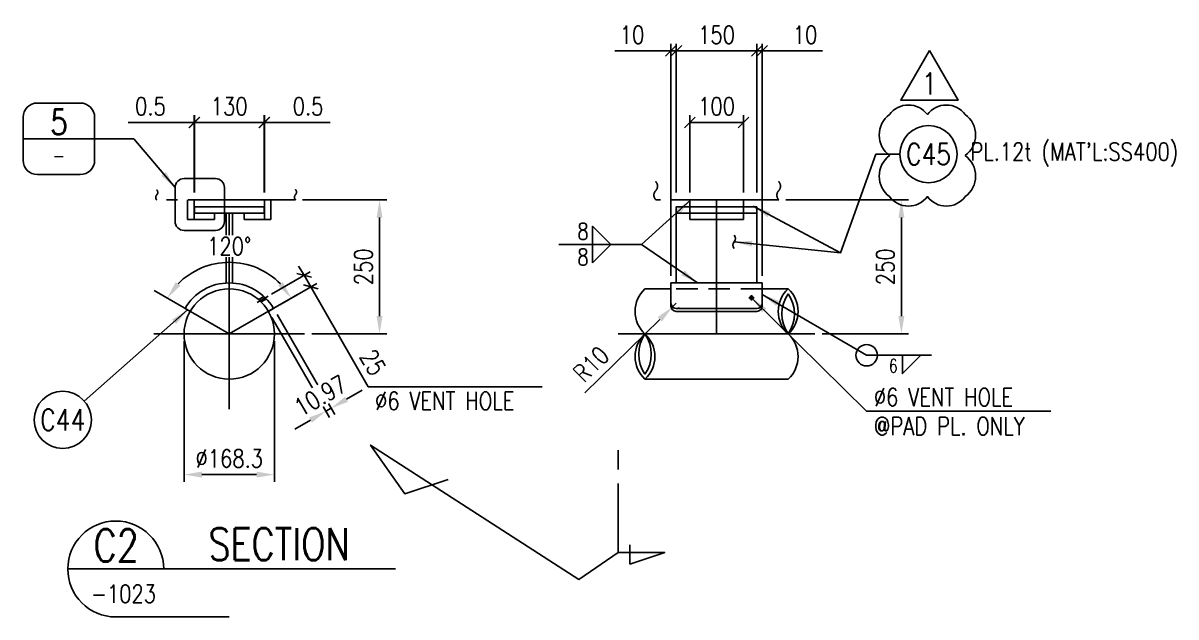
# Model space of a CAD drawing. Header units: millimetres. Extents: x 0 to 91981, y -132907 to 77676.
# Drawn here: x 73174 to 79616, y 10929 to 14248 of the extents above; entities that cross this region are included whole.
import ezdxf
from ezdxf.enums import TextEntityAlignment as Align

# ---------------------------------------------------------------- set-up
doc = ezdxf.new("R2010")
doc.units = ezdxf.units.MM
doc.header["$LTSCALE"] = 60
for name, pattern in [('JNK-CENTER', [34, 30, -1.5, 1, -1.5]), ('JNK-HIDDEN', [3, 2, -1]), ('JNK-PHANTOM', [15, 10, -1, 1, -1, 1, -1])]:
    doc.linetypes.add(name, pattern=pattern)
for name, color, linetype in [('CEN-R', 1, 'JNK-CENTER'), ('CON-C', 4, 'Continuous'), ('CON-G', 3, 'Continuous'), ('CON-W', 7, 'Continuous'), ('CON-Y', 2, 'Continuous'), ('Dim-W', 7, 'Continuous'), ('HID-Y', 2, 'JNK-HIDDEN'), ('PHA-M', 6, 'JNK-PHANTOM'), ('rev-1', 2, 'Continuous'), ('rev-2', 2, 'Continuous'), ('TXT-C', 4, 'Continuous'), ('TXT-Y', 2, 'Continuous')]:
    doc.layers.add(name, color=color, linetype=linetype)
doc.layers.add('CONT-G', color=3, linetype='Continuous', lineweight=25)
doc.styles.add('DESCRIPTION', font='SIMPLEX', dxfattribs={"width": 0.85})
doc.styles.add('SIMPLEX', font='simplex.shx', dxfattribs={"width": 0.8})
doc.dimstyles.new('DIM40', dxfattribs={"dimscale": 40, "dimtxt": 2.5, "dimasz": 2.5, "dimexe": 1, "dimexo": 1, "dimgap": 1, "dimtad": 1, "dimdec": 1, "dimdsep": 46, "dimtxsty": 'SIMPLEX', "dimcen": 0, "dimclrd": 256, "dimclre": 256, "dimclrt": 2, "dimadec": 1, "dimazin": 2, "dimtfac": 1, "dimtdec": 1, "dimtix": 1, "dimtmove": 2, "dimatfit": 2, "dimfxl": 1, "dimarcsym": 1})
doc.dimstyles.new('DIM40X3', dxfattribs={"dimscale": 40, "dimtxt": 2.5, "dimasz": 2.5, "dimexe": 1, "dimexo": 1, "dimgap": 1, "dimtad": 1, "dimdec": 1, "dimlfac": 0.333333, "dimdsep": 46, "dimtxsty": 'SIMPLEX', "dimcen": 0, "dimclrd": 256, "dimclre": 256, "dimclrt": 2, "dimadec": 1, "dimazin": 2, "dimtfac": 1, "dimtdec": 1, "dimtix": 1, "dimtmove": 2, "dimatfit": 2, "dimfxl": 1, "dimarcsym": 1})

# ---------------------------------------------------------------- blocks, each defined once
blk = doc.blocks.new('weld-sy1')
blk.add_lwpolyline([(0, 2.56), (2.56, 0), (0, -2.56)], close=True)
at = {"style": 'DESCRIPTION', "width": 0.8}
for p in [(-0.563, 0.592), (-0.563, -2.992)]:
    blk.add_attdef('4', text='', height=2.2, dxfattribs=at).set_placement(p, align=Align.RIGHT)
for p in [(3.018, 0.57), (3.018, -2.87)]:
    blk.add_attdef('50-150', p, '', height=2.2, dxfattribs=at)
blk = doc.blocks.new('*D431')
at = {"layer": 'CON-W', "lineweight": -2, "transparency": 16777216}
for p, q in [((76824.1, 12683.2), (76802.7, 12662.2)), ((76731.4, 12592.1), (76313.7, 12181.2))]:
    blk.add_line(p, q, dxfattribs=at)
blk.add_arc((76824.1, 12683.2), 30, 180, 300.91988, dxfattribs=at)
at = {"layer": 'CON-W', "transparency": 16777216}
blk.add_solid([(76719.8, 12604), (76743.1, 12580.2), (76802.7, 12662.2)], dxfattribs=at)
at = {"layer": 'DEFPOINTS', "color": 0, "transparency": 16777216}
for p in [(76802.7, 12662.2), (76824.1, 12683.2)]:
    blk.add_point(p, dxfattribs=at)
at = {"layer": 'CON-W', "color": 2, "transparency": 16777216, "insert": (76348.3, 12341.5), "char_height": 100, "attachment_point": 5, "rotation": 44.52551, "style": 'SIMPLEX'}
blk.add_mtext('R10', dxfattribs=at)
blk = doc.blocks.new('weld-sy2')
blk.add_lwpolyline([(2.56, 0), (0, -2.56), (0, 0)])
at = {"style": 'SIMPLEX', "width": 0.8}
blk.add_attdef('4', text='', height=2.2, dxfattribs=at).set_placement((-0.6504, -2.992), align=Align.RIGHT)
blk = doc.blocks.new('_Oblique')
at = {"color": 0, "linetype": 'ByBlock', "lineweight": -2}
blk.add_line((-0.5, -0.5), (0.5, 0.5), dxfattribs=at)
blk = doc.blocks.new('*D432')
at = {"layer": 'CON-W', "lineweight": -2, "transparency": 16777216}
for p, q in [((76794.1, 12835.9), (76794.1, 14132.3)), ((76824.1, 13300.6), (76824.1, 14132.3)), ((76794.1, 14092.3), (76479.8, 14092.3)), ((76824.1, 14092.3), (76794.1, 14092.3)), ((76824.1, 14092.3), (76884.1, 14092.3))]:
    blk.add_line(p, q, dxfattribs=at)
at = {"layer": 'DEFPOINTS', "color": 0, "transparency": 16777216}
for p in [(76824.1, 14092.3), (76824.1, 13260.6), (76794.1, 12795.9)]:
    blk.add_point(p, dxfattribs=at)
at = {"layer": 'CON-W', "lineweight": -2, "transparency": 16777216, "xscale": 60, "yscale": 60, "zscale": 60}
blk.add_blockref('_Oblique', (76794.1, 14092.3), dxfattribs=at)
at = {"layer": 'CON-W', "lineweight": -2, "transparency": 16777216, "xscale": 60, "yscale": 60, "zscale": 60, "rotation": 180}
blk.add_blockref('_Oblique', (76824.1, 14092.3), dxfattribs=at)
at = {"layer": 'CON-W', "color": 2, "transparency": 16777216, "insert": (76577, 14182.3), "char_height": 100, "attachment_point": 5, "style": 'SIMPLEX'}
blk.add_mtext('10', dxfattribs=at)
blk = doc.blocks.new('*D433')
at = {"layer": 'CON-W', "lineweight": -2, "transparency": 16777216}
for p, q in [((77274.1, 13300.6), (77274.1, 14132.3)), ((77304.1, 12835.9), (77304.1, 14132.3)), ((77274.1, 14092.3), (77214.1, 14092.3)), ((77274.1, 14092.3), (77304.1, 14092.3)), ((77304.1, 14092.3), (77641.1, 14092.3))]:
    blk.add_line(p, q, dxfattribs=at)
at = {"layer": 'DEFPOINTS', "color": 0, "transparency": 16777216}
for p in [(77274.1, 14092.3), (77274.1, 13260.6), (77304.1, 12795.9)]:
    blk.add_point(p, dxfattribs=at)
at = {"layer": 'CON-W', "lineweight": -2, "transparency": 16777216, "xscale": 60, "yscale": 60, "zscale": 60}
blk.add_blockref('_Oblique', (77274.1, 14092.3), dxfattribs=at)
at = {"layer": 'CON-W', "lineweight": -2, "transparency": 16777216, "xscale": 60, "yscale": 60, "zscale": 60, "rotation": 180}
blk.add_blockref('_Oblique', (77304.1, 14092.3), dxfattribs=at)
at = {"layer": 'CON-W', "color": 2, "transparency": 16777216, "insert": (77543.9, 14182.3), "char_height": 100, "attachment_point": 5, "style": 'SIMPLEX'}
blk.add_mtext('10', dxfattribs=at)
blk = doc.blocks.new('*D434')
at = {"layer": 'CON-W', "lineweight": -2, "transparency": 16777216}
for p, q in [((76824.1, 13300.6), (76824.1, 14132.3)), ((77274.1, 13300.6), (77274.1, 14132.3)), ((76824.1, 14092.3), (77274.1, 14092.3))]:
    blk.add_line(p, q, dxfattribs=at)
at = {"layer": 'DEFPOINTS', "color": 0, "transparency": 16777216}
for p in [(77274.1, 14092.3), (76824.1, 13260.6), (77274.1, 13260.6)]:
    blk.add_point(p, dxfattribs=at)
at = {"layer": 'CON-W', "lineweight": -2, "transparency": 16777216, "xscale": 60, "yscale": 60, "zscale": 60, "rotation": 180}
blk.add_blockref('_Oblique', (76824.1, 14092.3), dxfattribs=at)
at = {"layer": 'CON-W', "lineweight": -2, "transparency": 16777216, "xscale": 60, "yscale": 60, "zscale": 60}
blk.add_blockref('_Oblique', (77274.1, 14092.3), dxfattribs=at)
at = {"layer": 'CON-W', "color": 2, "transparency": 16777216, "insert": (77049.1, 14182.3), "char_height": 100, "attachment_point": 5, "style": 'SIMPLEX'}
blk.add_mtext('150', dxfattribs=at)
blk = doc.blocks.new('*D545')
at = {"lineweight": -2, "transparency": 16777216}
for p, q in [((77436.2, 13260.6), (78121.9, 13260.6)), ((78081.9, 13160.6), (78081.9, 12610.6)), ((77639.1, 12510.6), (78121.9, 12510.6))]:
    blk.add_line(p, q, dxfattribs=at)
at = {"transparency": 16777216}
for points in [[(78065.3, 13160.6), (78098.6, 13160.6), (78081.9, 13260.6)], [(78065.3, 12610.6), (78098.6, 12610.6), (78081.9, 12510.6)]]:
    blk.add_solid(points, dxfattribs=at)
at = {"layer": 'DEFPOINTS', "color": 0, "transparency": 16777216}
for p in [(77396.2, 13260.6), (77599.1, 12510.6), (78081.9, 12510.6)]:
    blk.add_point(p, dxfattribs=at)
at = {"color": 2, "transparency": 16777216, "insert": (77991.9, 12885.6), "char_height": 100, "attachment_point": 5, "rotation": 90, "style": 'SIMPLEX'}
blk.add_mtext('250', dxfattribs=at)
blk = doc.blocks.new('*D435')
at = {"layer": 'CON-W', "lineweight": -2, "transparency": 16777216}
for p, q in [((74131, 13300.6), (74131, 13732.3)), ((74521, 13300.6), (74521, 13732.3)), ((74131, 13692.3), (74521, 13692.3))]:
    blk.add_line(p, q, dxfattribs=at)
at = {"layer": 'DEFPOINTS', "color": 0, "transparency": 16777216}
for p in [(74521, 13692.3), (74131, 13260.6), (74521, 13260.6)]:
    blk.add_point(p, dxfattribs=at)
at = {"layer": 'CON-W', "lineweight": -2, "transparency": 16777216, "xscale": 60, "yscale": 60, "zscale": 60, "rotation": 180}
blk.add_blockref('_Oblique', (74131, 13692.3), dxfattribs=at)
at = {"layer": 'CON-W', "lineweight": -2, "transparency": 16777216, "xscale": 60, "yscale": 60, "zscale": 60}
blk.add_blockref('_Oblique', (74521, 13692.3), dxfattribs=at)
at = {"layer": 'CON-W', "color": 2, "transparency": 16777216, "insert": (74326, 13782.3), "char_height": 100, "attachment_point": 5, "style": 'SIMPLEX'}
blk.add_mtext('130', dxfattribs=at)
blk = doc.blocks.new('*D436')
at = {"layer": 'CON-W', "lineweight": -2, "transparency": 16777216}
for p, q in [((74129.5, 13300.6), (74129.5, 13732.3)), ((74131, 13300.6), (74131, 13732.3)), ((74129.5, 13692.3), (73761.9, 13692.3)), ((74131, 13692.3), (74129.5, 13692.3)), ((74131, 13692.3), (74191, 13692.3))]:
    blk.add_line(p, q, dxfattribs=at)
at = {"layer": 'DEFPOINTS', "color": 0, "transparency": 16777216}
for p in [(74131, 13692.3), (74129.5, 13260.6), (74131, 13260.6)]:
    blk.add_point(p, dxfattribs=at)
at = {"layer": 'CON-W', "lineweight": -2, "transparency": 16777216, "xscale": 60, "yscale": 60, "zscale": 60}
blk.add_blockref('_Oblique', (74129.5, 13692.3), dxfattribs=at)
at = {"layer": 'CON-W', "lineweight": -2, "transparency": 16777216, "xscale": 60, "yscale": 60, "zscale": 60, "rotation": 180}
blk.add_blockref('_Oblique', (74131, 13692.3), dxfattribs=at)
at = {"layer": 'CON-W', "color": 2, "transparency": 16777216, "insert": (73885.7, 13782.3), "char_height": 100, "attachment_point": 5, "style": 'SIMPLEX'}
blk.add_mtext('0.5', dxfattribs=at)
blk = doc.blocks.new('*D437')
at = {"layer": 'CON-W', "lineweight": -2, "transparency": 16777216}
for p, q in [((74521, 13300.6), (74521, 13732.3)), ((74522.5, 13300.6), (74522.5, 13732.3)), ((74521, 13692.3), (74461, 13692.3)), ((74521, 13692.3), (74522.5, 13692.3)), ((74522.5, 13692.3), (74890.1, 13692.3))]:
    blk.add_line(p, q, dxfattribs=at)
at = {"layer": 'DEFPOINTS', "color": 0, "transparency": 16777216}
for p in [(74522.5, 13692.3), (74521, 13260.6), (74522.5, 13260.6)]:
    blk.add_point(p, dxfattribs=at)
at = {"layer": 'CON-W', "lineweight": -2, "transparency": 16777216, "xscale": 60, "yscale": 60, "zscale": 60}
blk.add_blockref('_Oblique', (74521, 13692.3), dxfattribs=at)
at = {"layer": 'CON-W', "lineweight": -2, "transparency": 16777216, "xscale": 60, "yscale": 60, "zscale": 60, "rotation": 180}
blk.add_blockref('_Oblique', (74522.5, 13692.3), dxfattribs=at)
at = {"layer": 'CON-W', "color": 2, "transparency": 16777216, "insert": (74766.3, 13782.3), "char_height": 100, "attachment_point": 5, "style": 'SIMPLEX'}
blk.add_mtext('0.5', dxfattribs=at)
blk = doc.blocks.new('*D546')
at = {"lineweight": -2, "transparency": 16777216}
for p, q in [((74736, 13260.6), (75205.7, 13260.6)), ((75165.7, 12610.6), (75165.7, 13160.6)), ((74786.7, 12510.6), (75205.7, 12510.6))]:
    blk.add_line(p, q, dxfattribs=at)
at = {"transparency": 16777216}
for points in [[(75149, 13160.6), (75182.4, 13160.6), (75165.7, 13260.6)], [(75149, 12610.6), (75182.4, 12610.6), (75165.7, 12510.6)]]:
    blk.add_solid(points, dxfattribs=at)
at = {"layer": 'DEFPOINTS', "color": 0, "transparency": 16777216}
for p in [(74696, 13260.6), (75165.7, 13260.6), (74746.7, 12510.6)]:
    blk.add_point(p, dxfattribs=at)
at = {"color": 2, "transparency": 16777216, "insert": (75075.7, 12885.6), "char_height": 100, "attachment_point": 5, "rotation": 90, "style": 'SIMPLEX'}
blk.add_mtext('250', dxfattribs=at)
blk = doc.blocks.new('*D438')
at = {"lineweight": -2, "transparency": 16777216}
for p, q in [((74564.6, 12602.1), (74886.5, 12044.6)), ((74593.1, 12618.6), (74915, 12061)), ((74981.6, 12145.7), (75068.2, 12195.7)), ((74895, 12095.7), (74866.5, 12079.2)), ((74779.9, 12029.2), (74693.3, 11979.2))]:
    blk.add_line(p, q, dxfattribs=at)
at = {"transparency": 16777216}
for points in [[(74973.3, 12160.1), (74990, 12131.2), (74895, 12095.7)], [(74771.6, 12043.7), (74788.2, 12014.8), (74866.5, 12079.2)]]:
    blk.add_solid(points, dxfattribs=at)
at = {"layer": 'DEFPOINTS', "color": 0, "transparency": 16777216}
for p in [(74544.6, 12636.8), (74573.1, 12653.2)]:
    blk.add_point(p, dxfattribs=at)
at = {"color": 2, "transparency": 16777216, "insert": (74835.8, 12165.4), "char_height": 100, "attachment_point": 5, "rotation": 30, "style": 'SIMPLEX', "bg_fill": 3, "box_fill_scale": 1.1, "bg_fill_color": 256, "bg_fill_true_color": 13158600, "bg_fill_transparency": 0}
blk.add_mtext('10.97', dxfattribs=at)
at = {"layer": 'DEFPOINTS', "color": 0, "transparency": 16777216}
blk.add_point((74866.5, 12079.2), dxfattribs=at)
blk = doc.blocks.new('*D439')
at = {"lineweight": -2, "transparency": 16777216}
for p, q in [((74073.5, 12470.6), (74073.5, 11684.6)), ((74578.4, 12470.6), (74578.4, 11684.6)), ((74173.5, 11724.6), (74478.4, 11724.6))]:
    blk.add_line(p, q, dxfattribs=at)
at = {"transparency": 16777216}
for points in [[(74173.5, 11741.3), (74173.5, 11707.9), (74073.5, 11724.6)], [(74478.4, 11741.3), (74478.4, 11707.9), (74578.4, 11724.6)]]:
    blk.add_solid(points, dxfattribs=at)
at = {"layer": 'DEFPOINTS', "color": 0, "transparency": 16777216}
for p in [(74073.5, 12510.6), (74578.4, 12510.6), (74578.4, 11724.6)]:
    blk.add_point(p, dxfattribs=at)
at = {"color": 2, "transparency": 16777216, "insert": (74326, 11814.6), "char_height": 100, "attachment_point": 5, "style": 'SIMPLEX'}
blk.add_mtext('%%C168.3', dxfattribs=at)
blk = doc.blocks.new('*D440')
at = {"layer": 'CON-W', "lineweight": -2, "transparency": 16777216}
for p, q in [((73957.6, 12723.2), (73944.6, 12730.7)), ((74607.8, 12673.2), (74707.3, 12730.7))]:
    blk.add_line(p, q, dxfattribs=at)
blk.add_arc((74326, 12510.6), 400.3, 44.34941, 135.65059, dxfattribs=at)
at = {"layer": 'CON-W', "transparency": 16777216}
for points in [[(74053, 12780.3), (74026.4, 12800.5), (73979.3, 12710.7)], [(74625.5, 12800.5), (74599, 12780.3), (74672.7, 12710.7)]]:
    blk.add_solid(points, dxfattribs=at)
at = {"layer": 'DEFPOINTS', "color": 0, "transparency": 16777216}
for p in [(74462.9, 12886.7), (73992.3, 12703.2), (74573.1, 12653.2), (74326, 12510.6), (74326, 12510.6)]:
    blk.add_point(p, dxfattribs=at)
at = {"layer": 'CON-W', "color": 2, "transparency": 16777216, "insert": (74326, 13000.9), "char_height": 100, "attachment_point": 5, "style": 'SIMPLEX', "bg_fill": 3, "box_fill_scale": 1.1, "bg_fill_color": 256, "bg_fill_true_color": 13158600, "bg_fill_transparency": 0}
blk.add_mtext('120°', dxfattribs=at)
blk = doc.blocks.new('*D547')
at = {"layer": 'DEFPOINTS', "color": 0, "transparency": 16777216}
for p in [(74743.7, 12838.3), (74526.9, 12713.2), (74573.1, 12653.2)]:
    blk.add_point(p, dxfattribs=at)
at = {"layer": 'Dim-W', "lineweight": -2, "transparency": 16777216}
for p, q in [((74743.7, 12838.3), (74713.7, 12890.3)), ((74561.6, 12733.2), (74778.3, 12858.3)), ((74743.7, 12838.3), (74781.2, 12773.4)), ((74607.8, 12673.2), (74815.8, 12793.4)), ((74781.2, 12773.4), (75103.1, 12215.8))]:
    blk.add_line(p, q, dxfattribs=at)
at = {"layer": 'Dim-W', "lineweight": -2, "transparency": 16777216, "xscale": 60, "yscale": 60, "zscale": 60}
for p, rotation in [((74743.7, 12838.3), 300.0000000000009), ((74781.2, 12773.4), 120.0000000000009)]:
    blk.add_blockref('_Oblique', p, dxfattribs=dict(at, rotation=rotation))
at = {"layer": 'Dim-W', "color": 2, "transparency": 16777216, "insert": (75128.6, 12351.5), "char_height": 100, "attachment_point": 5, "rotation": 300, "style": 'SIMPLEX', "bg_fill": 3, "box_fill_scale": 1.1, "bg_fill_color": 256, "bg_fill_true_color": 13158600, "bg_fill_transparency": 0}
blk.add_mtext('25', dxfattribs=at)
blk = doc.blocks.new('pipesece')
at = {"layer": 'CON-W'}
blk.add_lwpolyline([(0.5, 0, 0.44), (0, 0, -0.44), (-0.5, 0, -0.44), (0, 0)], format="xyb", dxfattribs=at)
blk.add_lwpolyline([(-0.446, 0, 0.31383), (0, 0, 0.31383)], format="xyb", close=True, dxfattribs=at)
blk = doc.blocks.new('SECMARK2')
at = {"layer": 'CON-C'}
blk.add_line((0, 0), (-2.72, 0), dxfattribs=at)
blk.add_lwpolyline([(-4.67, 0), (-14.32, 0), (-14.32, 6.51), (-15.93, 1.64), (-13.23, 1.64)], dxfattribs=at)
at = {"layer": 'CON-C', "style": 'SIMPLEX', "width": 0.8}
blk.add_attdef('TAG', (-12.98, 1.18), '', height=3.5, dxfattribs=at)
blk = doc.blocks.new('SECTITLE')
at = {"layer": 'CON-G'}
for p, q in [((-1.7, 0), (44.1, 0)), ((5, -6.7), (20.86, -6.7))]:
    blk.add_line(p, q, dxfattribs=at)
blk.add_arc((5, 0), 6.7, 0, 270, dxfattribs=at)
at = {"layer": 'CON-C', "style": 'SIMPLEX', "width": 0.8}
for tag, p in [('A', (5.06, 1.04)), ('ELEVATION', (27.83, 1.22))]:
    blk.add_attdef(tag, text='', height=4.5, dxfattribs=at).set_placement(p, align=Align.CENTER)
at = {"layer": 'CON-Y', "style": 'SIMPLEX', "width": 0.8}
blk.add_attdef('SCALE', text='', height=2.5, dxfattribs=at).set_placement((44.9, -3.72), align=Align.RIGHT)
blk.add_attdef('H0000-0000', (1.54, -4.72), '', height=2.5, dxfattribs=at)
blk = doc.blocks.new('piec-tag')
at = {"layer": 'CON-Y'}
blk.add_circle((0, 0), 4, dxfattribs=at)
at = {"layer": 'CON-G', "style": 'SIMPLEX', "width": 0.8}
blk.add_attdef('P.N', text='', height=3, dxfattribs=at).set_placement((0, 0), align=Align.MIDDLE)
at = {"layer": 'CON-G', "style": 'SIMPLEX', "width": 0.8, "flags": 1}
blk.add_attdef('BOM', (4.48, -3.74), '', height=2.5, dxfattribs=at)
blk = doc.blocks.new('det-tag')
at = {"layer": 'CON-Y'}
blk.add_line((5, 0), (-5, 0), dxfattribs=at)
blk.add_lwpolyline([(-3, -5), (3, -5, 0.414214), (5, -3), (5, 3, 0.414214), (3, 5), (-3, 5, 0.414214), (-5, 3), (-5, -3, 0.414214)], format="xyb", close=True, dxfattribs=at)
at = {"layer": 'CON-G', "style": 'SIMPLEX', "width": 0.8}
blk.add_attdef('TAG', text='', height=3.5, dxfattribs=at).set_placement((0.02, 0.58), align=Align.CENTER)
at = {"layer": 'CON-Y', "style": 'SIMPLEX', "width": 0.8}
blk.add_attdef('-8888', text='', height=2, dxfattribs=at).set_placement((0, -3.34), align=Align.CENTER)
blk = doc.blocks.new('*D579')
at = {"layer": 'CON-W', "lineweight": -2, "transparency": 16777216}
for p, q in [((76899.1, 13300.6), (76899.1, 13732.3)), ((77199.1, 13300.6), (77199.1, 13732.3)), ((76899.1, 13692.3), (77199.1, 13692.3))]:
    blk.add_line(p, q, dxfattribs=at)
at = {"layer": 'DEFPOINTS', "color": 0, "transparency": 16777216}
for p in [(77199.1, 13692.3), (76899.1, 13260.6), (77199.1, 13260.6)]:
    blk.add_point(p, dxfattribs=at)
at = {"layer": 'CON-W', "lineweight": -2, "transparency": 16777216, "xscale": 60, "yscale": 60, "zscale": 60, "rotation": 180}
blk.add_blockref('_Oblique', (76899.1, 13692.3), dxfattribs=at)
at = {"layer": 'CON-W', "lineweight": -2, "transparency": 16777216, "xscale": 60, "yscale": 60, "zscale": 60}
blk.add_blockref('_Oblique', (77199.1, 13692.3), dxfattribs=at)
at = {"layer": 'CON-W', "color": 2, "transparency": 16777216, "insert": (77049.1, 13782.3), "char_height": 100, "attachment_point": 5, "style": 'SIMPLEX'}
blk.add_mtext('100', dxfattribs=at)
blk = doc.blocks.new('revmark')
at = {"layer": 'rev-2'}
blk.add_lwpolyline([(0, 0), (-4, -6.93), (4, -6.93)], close=True, dxfattribs=at)
at = {"layer": 'rev-2', "style": 'SIMPLEX', "width": 0.8}
blk.add_attdef('REVMARK', text='', height=3, dxfattribs=at).set_placement((0, -4.62), align=Align.MIDDLE_CENTER)

msp = doc.modelspace()

# ---------------------------------------------------------------- linework, layer by layer
at = {"layer": 'CEN-R'}
for p, q in [((77049.12365, 12510.55673), (77049.12365, 13260.55673)), ((74325.98326, 12089.80673), (74325.98326, 13185.55673)), ((73905.64917, 12753.23673), (74325.98326, 12510.55673)), ((74659.7148, 12703.23673), (74325.98326, 12510.55673)), ((77259.07115, 12713.17247), (77229.17615, 12713.17247)), ((77244.12365, 12728.11997), (77244.12365, 12698.22497)), ((73905.23326, 12510.55673), (74746.73326, 12510.55673)), ((76499.12365, 12510.55673), (77599.12365, 12510.55673))]:
    msp.add_line(p, q, dxfattribs=at)
at = {"layer": 'CEN-R', "ltscale": 0.1}
msp.add_line((74542.97328, 12722.43852), (74481.19103, 12686.76852), dxfattribs=at)
at = {"layer": 'CEN-R'}
for points in [[(76708.95823, 13260.55673, -0.4), (76708.95823, 13311.29883, 0.4), (76708.95823, 13362.04094, 0.4)], [(77396.24765, 13260.55673, -0.4), (77396.24765, 13311.29883, 0.4), (77396.24765, 13362.04094, 0.4)], [(73920.66717, 13259.149, -0.4), (73920.66717, 13287.49988, 0.4), (73920.66717, 13315.85076, 0.4)], [(74695.99859, 13260.55673, -0.4), (74695.99859, 13288.90761, 0.4), (74695.99859, 13317.25848, 0.4)]]:
    msp.add_lwpolyline(points, format="xyb", dxfattribs=at)
at = {"layer": 'CON-C'}
msp.add_lwpolyline([(76499.12365, 11289.40552), (76279.18081, 11138.97724), (75115.30456, 11889.16407), (75307.42245, 11616.78006), (75548.6866, 11697.15568)], dxfattribs=at)
at = {"layer": 'CON-G'}
for p, q in [((77274.12365, 13221.55673), (76824.12365, 13221.55673)), ((76824.12365, 12795.91673), (76824.12365, 13221.55673)), ((77274.12365, 12795.91673), (77274.12365, 13221.55673)), ((77274.12365, 13185.55673), (76824.12365, 13185.55673)), ((76649.12365, 12763.00673), (76794.12365, 12763.00673)), ((76794.12365, 12664.08293), (76794.12365, 12795.91673)), ((77049.12365, 12795.91673), (76794.12365, 12795.91673)), ((77304.12365, 12795.91673), (77049.12365, 12795.91673)), ((77304.12365, 12666.78173), (77304.12365, 12795.91673)), ((77304.12365, 12763.00673), (77449.12365, 12763.00673)), ((77274.12365, 12653.23673), (76824.12365, 12653.23673)), ((77274.12365, 12636.78173), (76824.12365, 12636.78173)), ((76649.12365, 12258.10673), (77449.12365, 12258.10673))]:
    msp.add_line(p, q, dxfattribs=at)
msp.add_circle((77244.12365, 12713.17247), 9, dxfattribs=at)
for centre, start, end in [((76824.12365, 12683.23673), 180, 270), ((76824.12365, 12666.78173), 180, 270), ((77274.12365, 12683.23673), 270, 0), ((77274.12365, 12666.78173), 270, 0)]:
    msp.add_arc(centre, 30, start, end, dxfattribs=at)
at = {"layer": 'CON-W'}
for p, q in [((77939.55746, 13514.92411), (78073.73165, 13514.92411)), ((75103.07083, 12215.80124), (76074.01038, 12215.80124))]:
    msp.add_line(p, q, dxfattribs=at)
msp.add_lwpolyline([(77147.49857, 12988.98845, -0.4), (77147.49857, 13025.38381, 0.4), (77147.49857, 13061.77917, 0.4)], format="xyb", dxfattribs=at)
msp.add_circle((77887.85557, 12391.63284), 60, dxfattribs=at)
at = {"layer": 'CONT-G'}
for p, q in [((74520.98326, 13221.55673), (74130.98326, 13221.55673)), ((74130.98326, 13185.55673), (74130.98326, 13221.55673)), ((74520.98326, 13185.55673), (74520.98326, 13221.55673)), ((74520.98326, 13185.55673), (74130.98326, 13185.55673)), ((74307.98326, 12795.34846), (74307.98326, 13185.55673)), ((74343.98326, 12795.34846), (74343.98326, 13185.55673)), ((74520.16274, 12719.66115), (74490.1537, 12702.33542)), ((74533.41151, 12706.52572), (74504.00755, 12689.54934))]:
    msp.add_line(p, q, dxfattribs=at)
at = {"layer": 'HID-Y'}
msp.add_line((77304.12365, 12763.00673), (76794.12365, 12763.00673), dxfattribs=at)
at = {"layer": 'PHA-M'}
for p, q in [((74695.99859, 13260.55673), (73918.22893, 13260.55673)), ((74093.48326, 13149.55673), (74093.48326, 13260.55673)), ((74129.48326, 13149.55673), (74129.48326, 13260.55673)), ((74522.48326, 13149.55673), (74522.48326, 13260.55673)), ((74558.48326, 13149.55673), (74558.48326, 13260.55673)), ((77396.24765, 13260.55673), (76708.95823, 13260.55673)), ((76899.12365, 13149.55673), (76899.12365, 13260.55673)), ((77199.12365, 13149.55673), (77199.12365, 13260.55673)), ((74093.48326, 13149.55673), (74243.48326, 13149.55673)), ((74129.48326, 13185.55673), (74243.48326, 13185.55673)), ((74243.48326, 13149.55673), (74243.48326, 13185.55673)), ((74408.48326, 13149.55673), (74408.48326, 13185.55673)), ((74522.48326, 13185.55673), (74408.48326, 13185.55673)), ((74558.48326, 13149.55673), (74408.48326, 13149.55673)), ((76882.62365, 13185.55673), (77049.12365, 13185.55673)), ((77049.12365, 13149.55673), (76899.12365, 13149.55673)), ((77215.62365, 13185.55673), (77049.12365, 13185.55673)), ((77199.12365, 13149.55673), (77049.12365, 13149.55673))]:
    msp.add_line(p, q, dxfattribs=at)
at = {"layer": 'TXT-C'}
msp.add_lwpolyline([(78015.57921, 13278.01192, 0.5), (78227.35699, 13278.01192, 0.5), (78439.13476, 13278.01192, 0.5), (78439.13476, 13507.50581, 0.5), (78439.13476, 13736.99971, 0.5), (78227.35699, 13736.99971, 0.5), (78015.57921, 13736.99971, 0.5), (78015.57921, 13507.50581, 0.5)], format="xyb", close=True, dxfattribs=at)

# ---------------------------------------------------------------- block references
at = {"layer": 'CON-W', "xscale": 40, "yscale": 40, "zscale": 40}
msp.add_blockref('piec-tag', (78233.73165, 13514.92411), dxfattribs=at).add_auto_attribs({'P.N': 'C45'})
at = {"layer": 'CON-W'}
ref = msp.add_blockref('weld-sy1', (76356.52549, 13010.18631), dxfattribs=dict(at, xscale=-40, yscale=40, zscale=40, rotation=180.000000000003))
ref.add_attrib('4', '8', dxfattribs={"layer": '0', "height": 92, "style": 'SIMPLEX', "width": 0.8}).set_placement((76334.00549, 12894.50631), align=Align.RIGHT)
ref.add_attrib('4', '8', dxfattribs={"layer": '0', "height": 92, "style": 'SIMPLEX', "width": 0.8}).set_placement((76334.00549, 13037.86631), align=Align.RIGHT)
ref = msp.add_blockref('weld-sy2', (78087.85557, 12391.63284), dxfattribs=dict(at, xscale=40, yscale=40, zscale=40, rotation=359.999999999997))
ref.add_attrib('4', '6', dxfattribs={"layer": '0', "height": 73.6, "style": 'SIMPLEX', "width": 0.8}).set_placement((78061.83957, 12295.24884), align=Align.RIGHT)
ref = msp.add_blockref('piec-tag', (73395.37569, 12030.2428), dxfattribs=dict(at, xscale=40, yscale=40, zscale=40, rotation=180))
ref.add_attrib('P.N', 'C44', dxfattribs={"layer": 'CON-G', "height": 120, "style": 'SIMPLEX', "width": 0.8}).set_placement((73395.37569, 12030.2428), align=Align.MIDDLE)
at = {"layer": 'CON-W', "xscale": -40, "yscale": 40, "zscale": 40, "rotation": 270.0000000000031}
msp.add_blockref('SECMARK2', (76499.12365, 11862.07218), dxfattribs=at)
at = {"layer": 'Dim-W', "xscale": 40, "yscale": 40, "zscale": 40}
for name, p, values in [('det-tag', (73373.6728, 13601.13933), {'TAG': '5', '-8888': '-'}), ('SECTITLE', (73491.58326, 11197.28343), {'H0000-0000': '-1023', 'A': 'C2', 'ELEVATION': 'SECTION'})]:
    msp.add_blockref(name, p, dxfattribs=at).add_auto_attribs(values)
at = {"layer": 'Dim-W', "xscale": 504.8999999730731, "yscale": 504.8999999730731, "zscale": 504.8999999730731}
for p, rotation in [((76649.12365, 12510.55673), 90.00000000000301), ((77449.12365, 12510.55673), 270.000000000003)]:
    msp.add_blockref('pipesece', p, dxfattribs=dict(at, rotation=rotation))
at = {"layer": 'rev-1'}
ref = msp.add_blockref('revmark', (78238.37589, 14094.10491), dxfattribs=dict(at, xscale=40, yscale=40, zscale=40))
ref.add_attrib('REVMARK', '1', dxfattribs={"height": 120, "style": 'SIMPLEX', "width": 0.8}).set_placement((78238.37589, 13909.35291), align=Align.MIDDLE_CENTER)

# ---------------------------------------------------------------- texts
at = {"layer": 'TXT-Y', "style": 'SIMPLEX', "width": 0.8}
for s, p in [("PL.12t (MAT'L:SS400)", (78467.55773, 13479.31652)), ('%%C6 VENT HOLE', (75140.69972, 12086.33713)), ('%%C6 VENT HOLE', (77928.14041, 12107.39549)), ('@PAD PL. ONLY', (77928.14041, 11945.89141))]:
    msp.add_text(s, height=100, dxfattribs=at).set_placement(p)

# ---------------------------------------------------------------- dimensions: what is measured, and where the dimension line sits
for base, p1, p2, picture, middle in [((75165.69077, 13260.55673), (74746.73326, 12510.55673), (74695.99859, 13260.55673), '*D546', (75075.69077, 12885.55673)), ((78081.92109, 12510.55673), (77396.24765, 13260.55673), (77599.12365, 12510.55673), '*D545', (77991.92109, 12885.55673))]:
    dim = msp.add_linear_dim(base=base, p1=p1, p2=p2, angle=270, dimstyle='DIM40X3')
    dim.commit()
    dim.dimension.update_dxf_attribs({"geometry": picture, "text_midpoint": middle})
at = {"layer": 'CON-W'}
for base, p1, p2, picture, middle in [((76824.12365, 14092.28024), (76794.12365, 12795.91673), (76824.12365, 13260.55673), '*D432', (76576.9808, 14092.28024)), ((77274.12365, 14092.28024), (77304.12365, 12795.91673), (77274.12365, 13260.55673), '*D433', (77543.90892, 14092.28024)), ((74130.98326, 13692.28024), (74129.48326, 13260.55673), (74130.98326, 13260.55673), '*D436', (73885.67373, 13692.28024)), ((74522.48326, 13692.28024), (74520.98326, 13260.55673), (74522.48326, 13260.55673), '*D437', (74766.29278, 13692.28024))]:
    dim = msp.add_linear_dim(base=base, p1=p1, p2=p2, dimstyle='DIM40X3', override={"dimasz": 1.5, "dimblk1": 'Oblique', "dimblk2": 'Oblique', "dimsah": 1, "dimtmove": 0}, dxfattribs=at)
    dim.commit()
    dim.dimension.update_dxf_attribs({"geometry": picture, "text_midpoint": middle, "dimtype": 160})
for base, p1, p2, picture, middle in [((77274.12365, 14092.28024), (76824.12365, 13260.55673), (77274.12365, 13260.55673), '*D434', (77049.12365, 14182.28024)), ((74520.98326, 13692.28024), (74130.98326, 13260.55673), (74520.98326, 13260.55673), '*D435', (74325.98326, 13782.28024)), ((77199.12365, 13692.28024), (76899.12365, 13260.55673), (77199.12365, 13260.55673), '*D579', (77049.12365, 13782.28024))]:
    dim = msp.add_linear_dim(base=base, p1=p1, p2=p2, dimstyle='DIM40X3', override={"dimasz": 1.5, "dimblk1": 'Oblique', "dimblk2": 'Oblique', "dimsah": 1, "dimtmove": 0}, dxfattribs=at)
    dim.commit()
    dim.dimension.update_dxf_attribs({"geometry": picture, "text_midpoint": middle})
dim = msp.add_radius_dim(center=(76824.12365, 12683.23673), mpoint=(76802.7355, 12662.19992), dimstyle='DIM40X3', override={"dimtmove": 0}, dxfattribs=at)
dim.commit()
dim.dimension.update_dxf_attribs({"geometry": '*D431', "text_midpoint": (76411.45152, 12277.3436), "dimtype": 164})

# ---------------------------------------------------------------- leaders
for points in [[(77253.09777, 13224.55673), (77741.88072, 12963.86078), (77939.55746, 13514.92411)], [(76906.07657, 13260.55673), (76629.39864, 13010.18631)], [(77147.49857, 13025.38381), (77741.88072, 12963.86078)], [(76942.88638, 12795.91673), (76629.39864, 13010.18631), (76168.00464, 13010.18631)], [(77244.12365, 12713.17247), (77887.85557, 12078.63536), (78917.10132, 12078.63536)], [(77304.12365, 12731.34923), (77887.85557, 12391.63284), (78249.9631, 12391.63284)]]:
    msp.add_leader(points, dimstyle='DIM40X3', override={"dimgap": 1, "dimtad": 0}, dxfattribs=at)
at = {"layer": 'Dim-W'}
msp.add_leader([(74023.1855, 13328.46607), (73793.1172, 13601.13933), (73573.6728, 13601.13933)], dimstyle='DIM40', override={"dimgap": 1, "dimtad": 0}, dxfattribs=at)

# ---------------------------------------------------------------- next in the draw order: dimensions: what is measured, and where the dimension line sits
dim = msp.add_aligned_dim(p1=(74573.11226, 12653.23673), p2=(74544.61137, 12636.78173), distance=643.80952, dimstyle='DIM40X3', override={"dimdec": 2, "dimtfill": 1})
dim.commit()
dim.dimension.update_dxf_attribs({"geometry": '*D438', "text_midpoint": (74835.76658, 12165.39611)})

# ---------------------------------------------------------------- next in the draw order: dimensions: what is measured, and where the dimension line sits
dim = msp.add_linear_dim(base=(74578.43326, 11724.60253), p1=(74073.53326, 12510.55673), p2=(74578.43326, 12510.55673), text='%%C<>', dimstyle='DIM40X3')
dim.commit()
dim.dimension.update_dxf_attribs({"geometry": '*D439', "text_midpoint": (74325.98326, 11814.60253)})

# ---------------------------------------------------------------- next in the draw order: dimensions: what is measured, and where the dimension line sits
at = {"layer": 'CON-W'}
dim = msp.add_angular_dim_2l(base=(74462.90608, 12886.7491), line1=((74573.11226, 12653.23673), (74325.98326, 12510.55673)), line2=((73992.25171, 12703.23673), (74325.98326, 12510.55673)), dimstyle='DIM40X3', override={"dimtfill": 1}, dxfattribs=at)
dim.commit()
dim.dimension.update_dxf_attribs({"geometry": '*D440', "text_midpoint": (74325.98326, 13000.89229)})

# ---------------------------------------------------------------- next in the draw order: linework, layer by layer
at = {"layer": 'CONT-G'}
msp.add_line((74107.35514, 12636.78173), (74078.85425, 12653.23673), dxfattribs=at)
msp.add_circle((74325.98326, 12510.55673), 252.45, dxfattribs=at)
msp.add_arc((74325.98326, 12510.55673), 285.36, 30, 150, dxfattribs=at)
at = {"layer": 'Dim-W', "ltscale": 0.2}
msp.add_lwpolyline([(74073.1855, 13378.46607), (74248.74631, 13378.46607, -0.4142135624), (74298.74631, 13328.46607), (74298.74631, 13138.73884, -0.4142135624), (74248.74631, 13088.73884), (74073.1855, 13088.73884, -0.4142135624), (74023.1855, 13138.73884), (74023.1855, 13328.46607, -0.4142135624)], format="xyb", close=True, dxfattribs=at)

# ---------------------------------------------------------------- next in the draw order: leaders
msp.add_leader([(74093.10469, 12645.00923), (73515.53975, 12135.88654)], dimstyle='DIM40', override={"dimgap": 1, "dimtad": 0})

# ---------------------------------------------------------------- next in the draw order: dimensions: what is measured, and where the dimension line sits
at = {"layer": 'Dim-W'}
dim = msp.add_linear_dim(base=(74743.66606, 12838.30855), p1=(74573.11226, 12653.23673), p2=(74526.92402, 12713.17247), angle=300, dimstyle='DIM40X3', override={"dimasz": 1.5, "dimblk1": 'Oblique', "dimblk2": 'Oblique', "dimsah": 1, "dimtmove": 0, "dimtfill": 1}, dxfattribs=at)
dim.commit()
dim.dimension.update_dxf_attribs({"geometry": '*D547', "text_midpoint": (75050.68987, 12306.52771), "dimtype": 160})

# ---------------------------------------------------------------- next in the draw order: linework, layer by layer
at = {"layer": 'CONT-G'}
msp.add_line((74544.61137, 12636.78173), (74573.11226, 12653.23673), dxfattribs=at)

doc.saveas('drawing.dxf')
